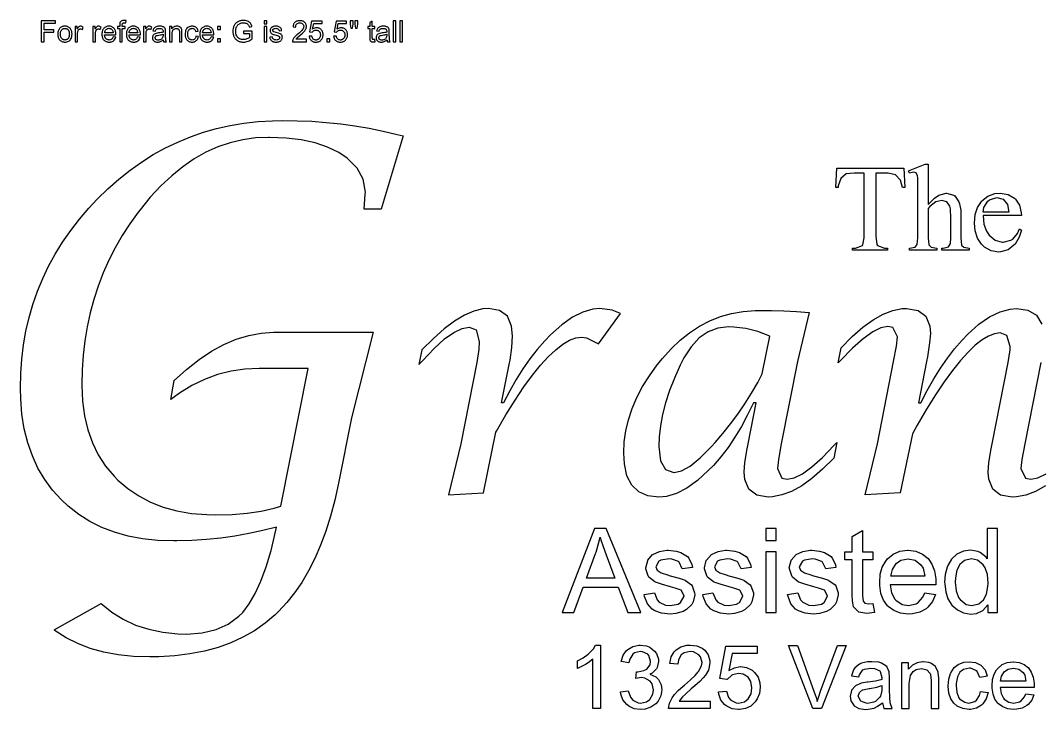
# Model space of a CAD drawing. Header units: metres. Extents: x 91.9 to 178.4, y -129.4 to -96.7.
# Drawn here: x 91.91 to 140.43, y -129.43 to -96.65 of the extents above; entities that cross this region are included whole.
import ezdxf

# ---------------------------------------------------------------- set-up
doc = ezdxf.new("R2010")
doc.units = ezdxf.units.M

msp = doc.modelspace()

# ---------------------------------------------------------------- linework, layer by layer
at = {"color": 7}
for points in [[(92.898, -97.669), (93.031, -97.669), (93.031, -97.216), (93.5, -97.216), (93.5, -97.098), (93.031, -97.098), (93.031, -96.788), (93.573, -96.788), (93.573, -96.67), (92.898, -96.67)], [(93.683, -97.308), (93.683, -97.308), (93.684, -97.352), (93.689, -97.394), (93.696, -97.433), (93.707, -97.47), (93.72, -97.503), (93.736, -97.534), (93.755, -97.563), (93.777, -97.588), (93.801, -97.611), (93.827, -97.631), (93.855, -97.647), (93.885, -97.661), (93.917, -97.671), (93.95, -97.679), (93.986, -97.683), (94.023, -97.685), (94.069, -97.682), (94.114, -97.674), (94.157, -97.661), (94.198, -97.642), (94.235, -97.617), (94.268, -97.588), (94.297, -97.555), (94.32, -97.517), (94.338, -97.473), (94.351, -97.422), (94.359, -97.364), (94.361, -97.297), (94.36, -97.255), (94.355, -97.215), (94.348, -97.178), (94.338, -97.143), (94.324, -97.111), (94.308, -97.08), (94.289, -97.053), (94.267, -97.027), (94.242, -97.004), (94.216, -96.984), (94.188, -96.967), (94.158, -96.954), (94.127, -96.943), (94.094, -96.935), (94.059, -96.931), (94.023, -96.929), (93.99, -96.93), (93.958, -96.934), (93.928, -96.94), (93.898, -96.949), (93.871, -96.961), (93.844, -96.975), (93.819, -96.991), (93.795, -97.01), (93.769, -97.036), (93.746, -97.065), (93.727, -97.097), (93.711, -97.132), (93.699, -97.171), (93.69, -97.213), (93.685, -97.259)], [(93.809, -97.308), (93.809, -97.308), (93.81, -97.274), (93.813, -97.243), (93.818, -97.213), (93.825, -97.186), (93.833, -97.161), (93.844, -97.138), (93.856, -97.118), (93.87, -97.1), (93.886, -97.084), (93.902, -97.07), (93.92, -97.058), (93.938, -97.048), (93.958, -97.041), (93.979, -97.035), (94, -97.032), (94.023, -97.031), (94.045, -97.032), (94.066, -97.035), (94.087, -97.041), (94.106, -97.048), (94.125, -97.058), (94.142, -97.07), (94.159, -97.084), (94.175, -97.1), (94.189, -97.118), (94.201, -97.139), (94.212, -97.161), (94.22, -97.185), (94.227, -97.212), (94.231, -97.24), (94.234, -97.271), (94.235, -97.303), (94.234, -97.337), (94.231, -97.37), (94.227, -97.4), (94.22, -97.427), (94.212, -97.453), (94.201, -97.476), (94.189, -97.497), (94.175, -97.515), (94.159, -97.532), (94.142, -97.546), (94.125, -97.558), (94.106, -97.568), (94.087, -97.575), (94.066, -97.581), (94.045, -97.584), (94.023, -97.585), (94, -97.584), (93.979, -97.581), (93.958, -97.575), (93.938, -97.568), (93.92, -97.558), (93.902, -97.546), (93.886, -97.532), (93.87, -97.515), (93.856, -97.497), (93.844, -97.477), (93.833, -97.454), (93.825, -97.429), (93.818, -97.402), (93.813, -97.373), (93.81, -97.341)], [(94.504, -97.669), (94.626, -97.669), (94.626, -97.29), (94.627, -97.252), (94.631, -97.216), (94.638, -97.181), (94.647, -97.147), (94.655, -97.127), (94.665, -97.109), (94.677, -97.093), (94.692, -97.08), (94.708, -97.07), (94.726, -97.062), (94.745, -97.058), (94.765, -97.056), (94.787, -97.058), (94.81, -97.063), (94.832, -97.071), (94.855, -97.083), (94.897, -96.969), (94.865, -96.951), (94.833, -96.939), (94.802, -96.931), (94.771, -96.929), (94.75, -96.931), (94.73, -96.935), (94.71, -96.943), (94.692, -96.954), (94.674, -96.969), (94.654, -96.991), (94.635, -97.02), (94.614, -97.055), (94.614, -96.946), (94.504, -96.946)], [(95.357, -97.669), (95.479, -97.669), (95.479, -97.29), (95.48, -97.252), (95.484, -97.216), (95.491, -97.181), (95.5, -97.147), (95.508, -97.127), (95.518, -97.109), (95.53, -97.093), (95.545, -97.08), (95.561, -97.07), (95.579, -97.062), (95.598, -97.058), (95.618, -97.056), (95.641, -97.058), (95.663, -97.063), (95.686, -97.071), (95.708, -97.083), (95.75, -96.969), (95.718, -96.951), (95.686, -96.939), (95.655, -96.931), (95.624, -96.929), (95.603, -96.931), (95.583, -96.935), (95.563, -96.943), (95.545, -96.954), (95.527, -96.969), (95.507, -96.991), (95.488, -97.02), (95.467, -97.055), (95.467, -96.946), (95.357, -96.946)], [(96.318, -97.436), (96.318, -97.436), (96.303, -97.472), (96.286, -97.504), (96.266, -97.529), (96.243, -97.55), (96.218, -97.565), (96.19, -97.576), (96.16, -97.583), (96.128, -97.585), (96.106, -97.584), (96.084, -97.581), (96.064, -97.576), (96.044, -97.569), (96.026, -97.56), (96.008, -97.55), (95.992, -97.537), (95.976, -97.522), (95.962, -97.505), (95.949, -97.487), (95.939, -97.466), (95.929, -97.444), (95.922, -97.421), (95.916, -97.395), (95.912, -97.368), (95.909, -97.339), (96.449, -97.339), (96.449, -97.306), (96.448, -97.263), (96.443, -97.222), (96.436, -97.183), (96.426, -97.147), (96.413, -97.114), (96.398, -97.083), (96.379, -97.054), (96.357, -97.028), (96.333, -97.005), (96.308, -96.985), (96.281, -96.968), (96.252, -96.954), (96.222, -96.943), (96.189, -96.935), (96.156, -96.931), (96.12, -96.929), (96.083, -96.931), (96.049, -96.935), (96.015, -96.943), (95.984, -96.954), (95.955, -96.969), (95.927, -96.986), (95.9, -97.006), (95.876, -97.03), (95.854, -97.057), (95.835, -97.086), (95.819, -97.118), (95.805, -97.152), (95.795, -97.188), (95.788, -97.228), (95.783, -97.27), (95.782, -97.314), (95.783, -97.357), (95.788, -97.397), (95.795, -97.435), (95.805, -97.471), (95.818, -97.504), (95.834, -97.534), (95.853, -97.562), (95.875, -97.588), (95.899, -97.611), (95.926, -97.631), (95.954, -97.647), (95.984, -97.661), (96.017, -97.671), (96.052, -97.679), (96.088, -97.683), (96.127, -97.685), (96.158, -97.684), (96.187, -97.681), (96.215, -97.677), (96.242, -97.67), (96.267, -97.662), (96.291, -97.651), (96.313, -97.639), (96.334, -97.625), (96.371, -97.591), (96.402, -97.551), (96.427, -97.504), (96.445, -97.452)], [(95.916, -97.238), (95.916, -97.238), (95.922, -97.193), (95.935, -97.153), (95.954, -97.117), (95.98, -97.087), (96.01, -97.062), (96.044, -97.044), (96.081, -97.034), (96.121, -97.03), (96.144, -97.031), (96.166, -97.034), (96.186, -97.04), (96.206, -97.048), (96.225, -97.058), (96.242, -97.07), (96.258, -97.084), (96.273, -97.101), (96.29, -97.127), (96.304, -97.158), (96.314, -97.195), (96.32, -97.238)], [(96.628, -97.669), (96.75, -97.669), (96.75, -97.041), (96.891, -97.041), (96.891, -96.946), (96.75, -96.946), (96.75, -96.879), (96.751, -96.849), (96.756, -96.823), (96.763, -96.804), (96.773, -96.789), (96.787, -96.779), (96.805, -96.772), (96.826, -96.767), (96.852, -96.766), (96.888, -96.767), (96.925, -96.772), (96.943, -96.665), (96.883, -96.656), (96.829, -96.653), (96.791, -96.655), (96.757, -96.66), (96.728, -96.669), (96.704, -96.682), (96.683, -96.698), (96.666, -96.716), (96.652, -96.737), (96.641, -96.76), (96.635, -96.78), (96.631, -96.805), (96.629, -96.835), (96.628, -96.869), (96.628, -96.946), (96.52, -96.946), (96.52, -97.041), (96.628, -97.041)], [(97.482, -97.436), (97.482, -97.436), (97.467, -97.472), (97.45, -97.504), (97.43, -97.529), (97.407, -97.55), (97.382, -97.565), (97.354, -97.576), (97.324, -97.583), (97.292, -97.585), (97.27, -97.584), (97.248, -97.581), (97.228, -97.576), (97.208, -97.569), (97.19, -97.56), (97.172, -97.55), (97.156, -97.537), (97.14, -97.522), (97.126, -97.505), (97.113, -97.487), (97.103, -97.466), (97.093, -97.444), (97.086, -97.421), (97.08, -97.395), (97.076, -97.368), (97.073, -97.339), (97.613, -97.339), (97.613, -97.306), (97.612, -97.263), (97.607, -97.222), (97.6, -97.183), (97.59, -97.147), (97.577, -97.114), (97.562, -97.083), (97.543, -97.054), (97.521, -97.028), (97.497, -97.005), (97.472, -96.985), (97.445, -96.968), (97.416, -96.954), (97.386, -96.943), (97.353, -96.935), (97.32, -96.931), (97.284, -96.929), (97.247, -96.931), (97.213, -96.935), (97.179, -96.943), (97.148, -96.954), (97.119, -96.969), (97.091, -96.986), (97.064, -97.006), (97.04, -97.03), (97.018, -97.057), (96.999, -97.086), (96.983, -97.118), (96.969, -97.152), (96.959, -97.188), (96.952, -97.228), (96.947, -97.27), (96.946, -97.314), (96.947, -97.357), (96.952, -97.397), (96.959, -97.435), (96.969, -97.471), (96.982, -97.504), (96.998, -97.534), (97.017, -97.562), (97.039, -97.588), (97.063, -97.611), (97.09, -97.631), (97.118, -97.647), (97.148, -97.661), (97.181, -97.671), (97.216, -97.679), (97.252, -97.683), (97.291, -97.685), (97.322, -97.684), (97.351, -97.681), (97.379, -97.677), (97.406, -97.67), (97.431, -97.662), (97.455, -97.651), (97.477, -97.639), (97.498, -97.625), (97.535, -97.591), (97.566, -97.551), (97.591, -97.504), (97.609, -97.452)], [(97.08, -97.238), (97.08, -97.238), (97.086, -97.193), (97.099, -97.153), (97.118, -97.117), (97.144, -97.087), (97.174, -97.062), (97.208, -97.044), (97.245, -97.034), (97.285, -97.03), (97.308, -97.031), (97.33, -97.034), (97.35, -97.04), (97.37, -97.048), (97.389, -97.058), (97.406, -97.07), (97.422, -97.084), (97.437, -97.101), (97.454, -97.127), (97.468, -97.158), (97.478, -97.195), (97.484, -97.238)], [(97.762, -97.669), (97.884, -97.669), (97.884, -97.29), (97.885, -97.252), (97.889, -97.216), (97.896, -97.181), (97.905, -97.147), (97.913, -97.127), (97.923, -97.109), (97.935, -97.093), (97.95, -97.08), (97.966, -97.07), (97.984, -97.062), (98.003, -97.058), (98.023, -97.056), (98.046, -97.058), (98.068, -97.063), (98.091, -97.071), (98.113, -97.083), (98.155, -96.969), (98.123, -96.951), (98.091, -96.939), (98.06, -96.931), (98.029, -96.929), (98.008, -96.931), (97.988, -96.935), (97.968, -96.943), (97.95, -96.954), (97.932, -96.969), (97.912, -96.991), (97.893, -97.02), (97.872, -97.055), (97.872, -96.946), (97.762, -96.946)], [(98.7, -97.58), (98.7, -97.58), (98.704, -97.605), (98.709, -97.628), (98.716, -97.649), (98.725, -97.669), (98.853, -97.669), (98.842, -97.648), (98.833, -97.627), (98.827, -97.605), (98.822, -97.582), (98.819, -97.552), (98.816, -97.505), (98.815, -97.444), (98.814, -97.366), (98.814, -97.203), (98.812, -97.134), (98.808, -97.089), (98.801, -97.065), (98.793, -97.043), (98.782, -97.024), (98.77, -97.006), (98.754, -96.99), (98.735, -96.975), (98.712, -96.962), (98.685, -96.951), (98.654, -96.942), (98.618, -96.935), (98.578, -96.93), (98.534, -96.929), (98.489, -96.931), (98.446, -96.935), (98.407, -96.943), (98.37, -96.954), (98.337, -96.968), (98.308, -96.985), (98.282, -97.005), (98.261, -97.027), (98.244, -97.053), (98.229, -97.082), (98.217, -97.115), (98.207, -97.152), (98.327, -97.168), (98.338, -97.133), (98.352, -97.103), (98.369, -97.079), (98.389, -97.061), (98.412, -97.048), (98.441, -97.038), (98.475, -97.033), (98.516, -97.031), (98.56, -97.033), (98.598, -97.041), (98.63, -97.054), (98.656, -97.072), (98.671, -97.09), (98.682, -97.114), (98.689, -97.143), (98.691, -97.178), (98.69, -97.21), (98.65, -97.222), (98.6, -97.233), (98.54, -97.243), (98.471, -97.252), (98.407, -97.261), (98.362, -97.271), (98.315, -97.288), (98.274, -97.311), (98.255, -97.325), (98.239, -97.342), (98.224, -97.36), (98.211, -97.381), (98.2, -97.403), (98.192, -97.427), (98.188, -97.453), (98.186, -97.479), (98.187, -97.501), (98.19, -97.522), (98.195, -97.542), (98.202, -97.561), (98.211, -97.579), (98.222, -97.596), (98.235, -97.612), (98.25, -97.627), (98.267, -97.641), (98.286, -97.653), (98.306, -97.662), (98.328, -97.671), (98.352, -97.677), (98.378, -97.681), (98.405, -97.684), (98.434, -97.685), (98.469, -97.684), (98.504, -97.679), (98.537, -97.672), (98.569, -97.662), (98.601, -97.648), (98.633, -97.63), (98.666, -97.607)], [(99.004, -97.669), (99.127, -97.669), (99.127, -97.274), (99.128, -97.241), (99.131, -97.21), (99.135, -97.182), (99.141, -97.157), (99.149, -97.135), (99.159, -97.116), (99.171, -97.099), (99.184, -97.085), (99.213, -97.063), (99.246, -97.048), (99.281, -97.039), (99.319, -97.036), (99.343, -97.037), (99.365, -97.041), (99.386, -97.048), (99.405, -97.057), (99.422, -97.069), (99.436, -97.083), (99.447, -97.099), (99.455, -97.117), (99.461, -97.138), (99.466, -97.164), (99.468, -97.194), (99.469, -97.229), (99.469, -97.669), (99.592, -97.669), (99.592, -97.224), (99.59, -97.152), (99.585, -97.105), (99.579, -97.08), (99.57, -97.056), (99.56, -97.034), (99.547, -97.014), (99.532, -96.996), (99.513, -96.98), (99.491, -96.965), (99.465, -96.952), (99.437, -96.942), (99.408, -96.935), (99.377, -96.93), (99.345, -96.929), (99.309, -96.931), (99.274, -96.936), (99.242, -96.946), (99.212, -96.959), (99.184, -96.976), (99.158, -96.996), (99.135, -97.021), (99.114, -97.049), (99.114, -96.946), (99.004, -96.946)], [(100.252, -97.404), (100.252, -97.404), (100.243, -97.447), (100.23, -97.484), (100.213, -97.516), (100.191, -97.541), (100.165, -97.56), (100.137, -97.574), (100.105, -97.582), (100.07, -97.585), (100.048, -97.584), (100.027, -97.581), (100.007, -97.576), (99.989, -97.569), (99.971, -97.559), (99.954, -97.548), (99.939, -97.534), (99.924, -97.519), (99.911, -97.501), (99.9, -97.481), (99.89, -97.458), (99.883, -97.433), (99.877, -97.405), (99.872, -97.375), (99.87, -97.342), (99.869, -97.307), (99.87, -97.272), (99.873, -97.24), (99.877, -97.21), (99.883, -97.182), (99.891, -97.157), (99.901, -97.134), (99.913, -97.114), (99.926, -97.096), (99.941, -97.081), (99.957, -97.067), (99.975, -97.056), (99.993, -97.046), (100.012, -97.039), (100.033, -97.034), (100.054, -97.031), (100.077, -97.03), (100.107, -97.032), (100.134, -97.039), (100.159, -97.051), (100.182, -97.067), (100.202, -97.087), (100.218, -97.113), (100.232, -97.143), (100.242, -97.177), (100.361, -97.158), (100.347, -97.106), (100.326, -97.061), (100.299, -97.022), (100.265, -96.989), (100.246, -96.975), (100.225, -96.963), (100.203, -96.952), (100.179, -96.944), (100.155, -96.937), (100.128, -96.933), (100.101, -96.93), (100.072, -96.929), (100.026, -96.932), (99.982, -96.94), (99.94, -96.954), (99.9, -96.973), (99.863, -96.998), (99.83, -97.028), (99.803, -97.064), (99.781, -97.105), (99.764, -97.151), (99.752, -97.2), (99.744, -97.253), (99.742, -97.31), (99.743, -97.354), (99.748, -97.395), (99.755, -97.434), (99.765, -97.47), (99.777, -97.504), (99.793, -97.535), (99.812, -97.563), (99.833, -97.588), (99.856, -97.611), (99.882, -97.631), (99.909, -97.647), (99.938, -97.661), (99.969, -97.671), (100.001, -97.679), (100.036, -97.683), (100.072, -97.685), (100.101, -97.684), (100.129, -97.681), (100.156, -97.675), (100.181, -97.668), (100.206, -97.658), (100.229, -97.646), (100.251, -97.632), (100.272, -97.615), (100.291, -97.597), (100.309, -97.576), (100.324, -97.555), (100.338, -97.531), (100.35, -97.506), (100.359, -97.479), (100.367, -97.45), (100.373, -97.42)], [(100.973, -97.436), (100.973, -97.436), (100.958, -97.472), (100.941, -97.504), (100.921, -97.529), (100.898, -97.55), (100.873, -97.565), (100.845, -97.576), (100.815, -97.583), (100.783, -97.585), (100.761, -97.584), (100.739, -97.581), (100.719, -97.576), (100.699, -97.569), (100.681, -97.56), (100.663, -97.55), (100.647, -97.537), (100.631, -97.522), (100.617, -97.505), (100.604, -97.487), (100.594, -97.466), (100.584, -97.444), (100.577, -97.421), (100.571, -97.395), (100.567, -97.368), (100.564, -97.339), (101.104, -97.339), (101.104, -97.306), (101.103, -97.263), (101.098, -97.222), (101.091, -97.183), (101.081, -97.147), (101.068, -97.114), (101.053, -97.083), (101.034, -97.054), (101.012, -97.028), (100.988, -97.005), (100.963, -96.985), (100.936, -96.968), (100.907, -96.954), (100.877, -96.943), (100.844, -96.935), (100.811, -96.931), (100.775, -96.929), (100.738, -96.931), (100.704, -96.935), (100.67, -96.943), (100.639, -96.954), (100.61, -96.969), (100.582, -96.986), (100.555, -97.006), (100.531, -97.03), (100.509, -97.057), (100.49, -97.086), (100.474, -97.118), (100.46, -97.152), (100.45, -97.188), (100.443, -97.228), (100.438, -97.27), (100.437, -97.314), (100.438, -97.357), (100.443, -97.397), (100.45, -97.435), (100.46, -97.471), (100.473, -97.504), (100.489, -97.534), (100.508, -97.562), (100.53, -97.588), (100.554, -97.611), (100.581, -97.631), (100.609, -97.647), (100.639, -97.661), (100.672, -97.671), (100.707, -97.679), (100.743, -97.683), (100.782, -97.685), (100.813, -97.684), (100.842, -97.681), (100.87, -97.677), (100.897, -97.67), (100.922, -97.662), (100.946, -97.651), (100.968, -97.639), (100.989, -97.625), (101.026, -97.591), (101.057, -97.551), (101.082, -97.504), (101.1, -97.452)], [(100.571, -97.238), (100.571, -97.238), (100.577, -97.193), (100.59, -97.153), (100.609, -97.117), (100.635, -97.087), (100.665, -97.062), (100.699, -97.044), (100.736, -97.034), (100.776, -97.03), (100.799, -97.031), (100.821, -97.034), (100.841, -97.04), (100.861, -97.048), (100.88, -97.058), (100.897, -97.07), (100.913, -97.084), (100.928, -97.101), (100.945, -97.127), (100.959, -97.158), (100.969, -97.195), (100.975, -97.238)], [(101.288, -97.085), (101.428, -97.085), (101.428, -96.946), (101.288, -96.946)], [(102.512, -97.278), (102.806, -97.278), (102.806, -97.464), (102.782, -97.482), (102.754, -97.5), (102.72, -97.517), (102.682, -97.534), (102.641, -97.548), (102.599, -97.559), (102.557, -97.565), (102.514, -97.567), (102.465, -97.564), (102.418, -97.556), (102.372, -97.543), (102.327, -97.524), (102.286, -97.499), (102.25, -97.468), (102.22, -97.432), (102.194, -97.39), (102.174, -97.342), (102.159, -97.289), (102.151, -97.231), (102.148, -97.166), (102.15, -97.113), (102.157, -97.062), (102.169, -97.012), (102.186, -96.965), (102.198, -96.939), (102.213, -96.913), (102.23, -96.889), (102.249, -96.867), (102.271, -96.845), (102.296, -96.826), (102.324, -96.809), (102.355, -96.794), (102.39, -96.782), (102.428, -96.773), (102.468, -96.768), (102.512, -96.766), (102.549, -96.768), (102.584, -96.773), (102.618, -96.781), (102.65, -96.792), (102.679, -96.806), (102.705, -96.823), (102.727, -96.841), (102.745, -96.862), (102.761, -96.886), (102.776, -96.914), (102.789, -96.946), (102.801, -96.982), (102.921, -96.95), (102.906, -96.902), (102.889, -96.858), (102.868, -96.82), (102.845, -96.786), (102.817, -96.756), (102.785, -96.73), (102.749, -96.708), (102.708, -96.688), (102.663, -96.673), (102.615, -96.662), (102.565, -96.655), (102.512, -96.653), (102.475, -96.654), (102.439, -96.657), (102.405, -96.662), (102.371, -96.668), (102.339, -96.677), (102.307, -96.688), (102.277, -96.7), (102.248, -96.714), (102.22, -96.73), (102.194, -96.749), (102.169, -96.769), (102.147, -96.792), (102.126, -96.816), (102.106, -96.843), (102.089, -96.871), (102.073, -96.902), (102.046, -96.966), (102.027, -97.033), (102.015, -97.103), (102.011, -97.175), (102.012, -97.211), (102.015, -97.247), (102.02, -97.281), (102.027, -97.315), (102.035, -97.348), (102.046, -97.379), (102.059, -97.411), (102.073, -97.441), (102.089, -97.47), (102.107, -97.497), (102.127, -97.523), (102.149, -97.547), (102.172, -97.569), (102.198, -97.589), (102.226, -97.607), (102.255, -97.623), (102.285, -97.638), (102.316, -97.651), (102.348, -97.661), (102.381, -97.67), (102.415, -97.677), (102.45, -97.682), (102.486, -97.685), (102.522, -97.686), (102.576, -97.684), (102.63, -97.676), (102.682, -97.664), (102.734, -97.647), (102.786, -97.625), (102.837, -97.598), (102.887, -97.567), (102.936, -97.53), (102.936, -97.16), (102.512, -97.16)], [(103.504, -96.811), (103.626, -96.811), (103.626, -96.67), (103.504, -96.67)], [(103.504, -97.669), (103.626, -97.669), (103.626, -96.946), (103.504, -96.946)], [(103.764, -97.453), (103.764, -97.453), (103.77, -97.481), (103.777, -97.507), (103.787, -97.532), (103.798, -97.554), (103.81, -97.575), (103.825, -97.594), (103.841, -97.611), (103.859, -97.627), (103.878, -97.641), (103.9, -97.653), (103.923, -97.662), (103.949, -97.671), (103.977, -97.677), (104.007, -97.681), (104.039, -97.684), (104.073, -97.685), (104.115, -97.683), (104.154, -97.678), (104.191, -97.669), (104.226, -97.656), (104.258, -97.639), (104.286, -97.62), (104.31, -97.597), (104.33, -97.572), (104.345, -97.545), (104.356, -97.516), (104.363, -97.487), (104.365, -97.457), (104.363, -97.427), (104.358, -97.399), (104.349, -97.374), (104.336, -97.352), (104.32, -97.332), (104.301, -97.315), (104.279, -97.3), (104.255, -97.287), (104.184, -97.262), (104.073, -97.231), (103.965, -97.199), (103.937, -97.184), (103.918, -97.166), (103.907, -97.146), (103.903, -97.123), (103.905, -97.105), (103.912, -97.088), (103.923, -97.072), (103.939, -97.058), (103.96, -97.046), (103.987, -97.037), (104.02, -97.032), (104.06, -97.03), (104.093, -97.032), (104.123, -97.038), (104.149, -97.047), (104.171, -97.061), (104.188, -97.079), (104.202, -97.099), (104.212, -97.122), (104.218, -97.149), (104.338, -97.132), (104.331, -97.099), (104.322, -97.069), (104.31, -97.043), (104.296, -97.02), (104.278, -97), (104.257, -96.983), (104.231, -96.967), (104.201, -96.954), (104.167, -96.943), (104.131, -96.935), (104.092, -96.931), (104.051, -96.929), (103.996, -96.933), (103.945, -96.944), (103.922, -96.952), (103.901, -96.96), (103.883, -96.969), (103.867, -96.98), (103.849, -96.994), (103.833, -97.011), (103.819, -97.029), (103.807, -97.048), (103.797, -97.069), (103.79, -97.091), (103.785, -97.114), (103.784, -97.138), (103.786, -97.164), (103.791, -97.188), (103.8, -97.212), (103.812, -97.235), (103.827, -97.256), (103.845, -97.274), (103.866, -97.29), (103.891, -97.303), (103.922, -97.316), (103.963, -97.331), (104.015, -97.346), (104.077, -97.363), (104.123, -97.375), (104.159, -97.386), (104.186, -97.395), (104.203, -97.404), (104.219, -97.417), (104.23, -97.433), (104.237, -97.45), (104.239, -97.47), (104.236, -97.492), (104.229, -97.513), (104.216, -97.532), (104.198, -97.55), (104.175, -97.565), (104.146, -97.576), (104.112, -97.583), (104.073, -97.585), (104.033, -97.583), (103.998, -97.575), (103.968, -97.563), (103.942, -97.546), (103.921, -97.524), (103.904, -97.499), (103.892, -97.469), (103.885, -97.434)], [(105.51, -97.552), (105.02, -97.552), (105.043, -97.518), (105.071, -97.485), (105.123, -97.437), (105.213, -97.359), (105.326, -97.259), (105.403, -97.183), (105.429, -97.152), (105.451, -97.121), (105.469, -97.091), (105.484, -97.061), (105.495, -97.032), (105.502, -97.003), (105.507, -96.974), (105.508, -96.944), (105.507, -96.915), (105.503, -96.887), (105.496, -96.861), (105.487, -96.835), (105.475, -96.811), (105.461, -96.788), (105.444, -96.766), (105.424, -96.746), (105.402, -96.727), (105.379, -96.711), (105.353, -96.697), (105.326, -96.686), (105.297, -96.677), (105.265, -96.671), (105.232, -96.667), (105.197, -96.666), (105.162, -96.667), (105.129, -96.671), (105.098, -96.676), (105.069, -96.685), (105.041, -96.695), (105.016, -96.708), (104.992, -96.723), (104.97, -96.74), (104.95, -96.759), (104.932, -96.781), (104.916, -96.805), (104.903, -96.831), (104.892, -96.859), (104.883, -96.889), (104.876, -96.921), (104.872, -96.955), (104.998, -96.968), (105.002, -96.923), (105.012, -96.884), (105.029, -96.85), (105.052, -96.821), (105.081, -96.798), (105.114, -96.781), (105.152, -96.771), (105.194, -96.768), (105.234, -96.771), (105.27, -96.78), (105.302, -96.795), (105.33, -96.817), (105.353, -96.844), (105.369, -96.873), (105.379, -96.906), (105.382, -96.941), (105.378, -96.976), (105.368, -97.012), (105.35, -97.05), (105.325, -97.088), (105.29, -97.131), (105.241, -97.18), (105.18, -97.237), (105.105, -97.3), (105.056, -97.342), (105.012, -97.381), (104.975, -97.417), (104.945, -97.451), (104.919, -97.484), (104.896, -97.517), (104.878, -97.55), (104.863, -97.584), (104.856, -97.605), (104.852, -97.626), (104.849, -97.647), (104.849, -97.669), (105.51, -97.669)], [(105.641, -97.408), (105.641, -97.408), (105.645, -97.439), (105.652, -97.468), (105.661, -97.495), (105.672, -97.521), (105.685, -97.546), (105.701, -97.569), (105.719, -97.59), (105.74, -97.61), (105.762, -97.628), (105.786, -97.643), (105.811, -97.656), (105.838, -97.667), (105.867, -97.675), (105.897, -97.681), (105.929, -97.685), (105.962, -97.686), (106.003, -97.684), (106.041, -97.678), (106.077, -97.669), (106.111, -97.656), (106.142, -97.639), (106.172, -97.618), (106.199, -97.593), (106.224, -97.565), (106.243, -97.54), (106.259, -97.513), (106.272, -97.486), (106.283, -97.457), (106.292, -97.427), (106.298, -97.396), (106.302, -97.364), (106.303, -97.331), (106.302, -97.296), (106.297, -97.263), (106.29, -97.231), (106.281, -97.201), (106.268, -97.173), (106.252, -97.146), (106.234, -97.121), (106.213, -97.098), (106.19, -97.077), (106.166, -97.058), (106.14, -97.042), (106.113, -97.03), (106.085, -97.02), (106.056, -97.013), (106.025, -97.008), (105.993, -97.007), (105.944, -97.011), (105.896, -97.023), (105.849, -97.042), (105.804, -97.07), (105.858, -96.801), (106.256, -96.801), (106.256, -96.684), (105.759, -96.684), (105.663, -97.197), (105.778, -97.212), (105.793, -97.191), (105.81, -97.173), (105.83, -97.156), (105.853, -97.142), (105.878, -97.13), (105.903, -97.122), (105.931, -97.117), (105.96, -97.115), (105.983, -97.116), (106.005, -97.119), (106.026, -97.124), (106.046, -97.13), (106.065, -97.139), (106.083, -97.15), (106.099, -97.162), (106.115, -97.176), (106.128, -97.192), (106.14, -97.209), (106.15, -97.227), (106.158, -97.247), (106.165, -97.269), (106.169, -97.292), (106.172, -97.316), (106.173, -97.342), (106.172, -97.369), (106.169, -97.394), (106.165, -97.418), (106.158, -97.441), (106.149, -97.463), (106.139, -97.483), (106.126, -97.502), (106.112, -97.519), (106.096, -97.535), (106.08, -97.548), (106.062, -97.56), (106.044, -97.569), (106.025, -97.576), (106.005, -97.582), (105.984, -97.585), (105.962, -97.586), (105.927, -97.583), (105.894, -97.574), (105.864, -97.559), (105.836, -97.538), (105.813, -97.512), (105.794, -97.48), (105.779, -97.441), (105.77, -97.397)], [(106.805, -97.408), (106.805, -97.408), (106.809, -97.439), (106.816, -97.468), (106.825, -97.495), (106.836, -97.521), (106.849, -97.546), (106.865, -97.569), (106.883, -97.59), (106.904, -97.61), (106.926, -97.628), (106.95, -97.643), (106.975, -97.656), (107.002, -97.667), (107.031, -97.675), (107.061, -97.681), (107.093, -97.685), (107.126, -97.686), (107.167, -97.684), (107.205, -97.678), (107.241, -97.669), (107.275, -97.656), (107.306, -97.639), (107.336, -97.618), (107.363, -97.593), (107.388, -97.565), (107.407, -97.54), (107.423, -97.513), (107.436, -97.486), (107.447, -97.457), (107.456, -97.427), (107.462, -97.396), (107.466, -97.364), (107.467, -97.331), (107.466, -97.296), (107.461, -97.263), (107.454, -97.231), (107.445, -97.201), (107.432, -97.173), (107.416, -97.146), (107.398, -97.121), (107.377, -97.098), (107.354, -97.077), (107.33, -97.058), (107.304, -97.042), (107.277, -97.03), (107.249, -97.02), (107.22, -97.013), (107.189, -97.008), (107.157, -97.007), (107.108, -97.011), (107.06, -97.023), (107.013, -97.042), (106.968, -97.07), (107.022, -96.801), (107.42, -96.801), (107.42, -96.684), (106.923, -96.684), (106.827, -97.197), (106.942, -97.212), (106.957, -97.191), (106.974, -97.173), (106.994, -97.156), (107.017, -97.142), (107.042, -97.13), (107.067, -97.122), (107.095, -97.117), (107.124, -97.115), (107.147, -97.116), (107.169, -97.119), (107.19, -97.124), (107.21, -97.13), (107.229, -97.139), (107.247, -97.15), (107.263, -97.162), (107.279, -97.176), (107.292, -97.192), (107.304, -97.209), (107.314, -97.227), (107.322, -97.247), (107.329, -97.269), (107.333, -97.292), (107.336, -97.316), (107.337, -97.342), (107.336, -97.369), (107.333, -97.394), (107.329, -97.418), (107.322, -97.441), (107.313, -97.463), (107.303, -97.483), (107.29, -97.502), (107.276, -97.519), (107.26, -97.535), (107.244, -97.548), (107.226, -97.56), (107.208, -97.569), (107.189, -97.576), (107.169, -97.582), (107.148, -97.585), (107.126, -97.586), (107.091, -97.583), (107.058, -97.574), (107.028, -97.559), (107, -97.538), (106.977, -97.512), (106.958, -97.48), (106.943, -97.441), (106.934, -97.397)], [(107.621, -97.024), (107.696, -97.024), (107.727, -96.834), (107.727, -96.67), (107.587, -96.67), (107.587, -96.834)], [(107.847, -97.024), (107.92, -97.024), (107.953, -96.834), (107.953, -96.67), (107.813, -96.67), (107.813, -96.834)], [(108.767, -97.56), (108.767, -97.56), (108.713, -97.565), (108.689, -97.563), (108.671, -97.556), (108.658, -97.546), (108.65, -97.532), (108.645, -97.507), (108.643, -97.464), (108.643, -97.041), (108.767, -97.041), (108.767, -96.946), (108.643, -96.946), (108.643, -96.693), (108.521, -96.766), (108.521, -96.946), (108.431, -96.946), (108.431, -97.041), (108.521, -97.041), (108.521, -97.458), (108.522, -97.508), (108.525, -97.549), (108.529, -97.58), (108.536, -97.602), (108.545, -97.618), (108.557, -97.633), (108.571, -97.647), (108.588, -97.658), (108.608, -97.667), (108.632, -97.673), (108.66, -97.677), (108.692, -97.678), (108.736, -97.676), (108.785, -97.668)], [(109.339, -97.58), (109.339, -97.58), (109.343, -97.605), (109.348, -97.628), (109.355, -97.649), (109.364, -97.669), (109.492, -97.669), (109.481, -97.648), (109.472, -97.627), (109.466, -97.605), (109.461, -97.582), (109.458, -97.552), (109.455, -97.505), (109.454, -97.444), (109.453, -97.366), (109.453, -97.203), (109.451, -97.134), (109.447, -97.089), (109.44, -97.065), (109.432, -97.043), (109.421, -97.024), (109.409, -97.006), (109.393, -96.99), (109.374, -96.975), (109.351, -96.962), (109.324, -96.951), (109.293, -96.942), (109.257, -96.935), (109.217, -96.93), (109.173, -96.929), (109.128, -96.931), (109.085, -96.935), (109.046, -96.943), (109.009, -96.954), (108.976, -96.968), (108.947, -96.985), (108.921, -97.005), (108.9, -97.027), (108.883, -97.053), (108.868, -97.082), (108.856, -97.115), (108.846, -97.152), (108.966, -97.168), (108.977, -97.133), (108.991, -97.103), (109.008, -97.079), (109.028, -97.061), (109.051, -97.048), (109.08, -97.038), (109.114, -97.033), (109.155, -97.031), (109.199, -97.033), (109.237, -97.041), (109.269, -97.054), (109.295, -97.072), (109.31, -97.09), (109.321, -97.114), (109.328, -97.143), (109.33, -97.178), (109.329, -97.21), (109.289, -97.222), (109.239, -97.233), (109.179, -97.243), (109.11, -97.252), (109.046, -97.261), (109.001, -97.271), (108.954, -97.288), (108.913, -97.311), (108.894, -97.325), (108.878, -97.342), (108.863, -97.36), (108.85, -97.381), (108.839, -97.403), (108.831, -97.427), (108.827, -97.453), (108.825, -97.479), (108.826, -97.501), (108.829, -97.522), (108.834, -97.542), (108.841, -97.561), (108.85, -97.579), (108.861, -97.596), (108.874, -97.612), (108.889, -97.627), (108.906, -97.641), (108.925, -97.653), (108.945, -97.662), (108.967, -97.671), (108.991, -97.677), (109.017, -97.681), (109.044, -97.684), (109.073, -97.685), (109.108, -97.684), (109.143, -97.679), (109.176, -97.672), (109.208, -97.662), (109.24, -97.648), (109.272, -97.63), (109.305, -97.607)], [(109.64, -97.669), (109.763, -97.669), (109.763, -96.67), (109.64, -96.67)], [(109.95, -97.669), (110.073, -97.669), (110.073, -96.67), (109.95, -96.67)], [(98.69, -97.306), (98.69, -97.351), (98.689, -97.389), (98.685, -97.422), (98.679, -97.451), (98.67, -97.474), (98.655, -97.499), (98.637, -97.522), (98.615, -97.541), (98.589, -97.558), (98.56, -97.572), (98.53, -97.582), (98.497, -97.588), (98.463, -97.59), (98.429, -97.588), (98.4, -97.582), (98.375, -97.571), (98.355, -97.557), (98.338, -97.54), (98.326, -97.52), (98.319, -97.499), (98.317, -97.475), (98.318, -97.459), (98.321, -97.445), (98.327, -97.43), (98.334, -97.417), (98.344, -97.405), (98.355, -97.394), (98.368, -97.385), (98.383, -97.377), (98.425, -97.364), (98.49, -97.353), (98.553, -97.343), (98.607, -97.332), (98.653, -97.32)], [(109.329, -97.306), (109.329, -97.351), (109.328, -97.389), (109.324, -97.422), (109.318, -97.451), (109.309, -97.474), (109.294, -97.499), (109.276, -97.522), (109.254, -97.541), (109.228, -97.558), (109.199, -97.572), (109.169, -97.582), (109.136, -97.588), (109.102, -97.59), (109.068, -97.588), (109.039, -97.582), (109.014, -97.571), (108.994, -97.557), (108.977, -97.54), (108.965, -97.52), (108.958, -97.499), (108.956, -97.475), (108.957, -97.459), (108.96, -97.445), (108.966, -97.43), (108.973, -97.417), (108.983, -97.405), (108.994, -97.394), (109.007, -97.385), (109.022, -97.377), (109.064, -97.364), (109.129, -97.353), (109.192, -97.343), (109.246, -97.332), (109.292, -97.32)], [(101.288, -97.669), (101.428, -97.669), (101.428, -97.53), (101.288, -97.53)], [(106.486, -97.669), (106.625, -97.669), (106.625, -97.53), (106.486, -97.53)], [(99.807, -125.836), (100.553, -125.782), (101.218, -125.626), (101.794, -125.362), (102.296, -124.989), (102.479, -124.806), (102.791, -124.405), (103.076, -123.91), (103.347, -123.32), (103.598, -122.642), (103.829, -121.862), (103.978, -121.252), (104.093, -120.75), (103.442, -120.92), (102.778, -121.062), (102.113, -121.184), (101.435, -121.279), (100.75, -121.347), (100.058, -121.388), (99.353, -121.408), (99.197, -121.408), (98.437, -121.381), (97.719, -121.306), (97.034, -121.177), (96.389, -120.994), (95.779, -120.764), (95.209, -120.479), (94.68, -120.146), (94.185, -119.753), (93.867, -119.462), (93.439, -118.994), (93.066, -118.485), (92.741, -117.942), (92.476, -117.359), (92.259, -116.742), (92.09, -116.084), (91.974, -115.386), (91.92, -114.653), (91.907, -114.151), (91.92, -113.453), (91.974, -112.761), (92.056, -112.09), (92.171, -111.432), (92.32, -110.788), (92.503, -110.157), (92.72, -109.533), (92.971, -108.929), (93.249, -108.339), (93.568, -107.763), (93.914, -107.193), (94.301, -106.644), (94.714, -106.108), (95.162, -105.586), (95.562, -105.152), (96.071, -104.664), (96.586, -104.202), (97.122, -103.782), (97.671, -103.395), (98.227, -103.036), (98.804, -102.717), (99.394, -102.439), (99.997, -102.188), (100.614, -101.971), (101.238, -101.795), (101.883, -101.646), (102.54, -101.537), (103.212, -101.463), (103.904, -101.422), (104.385, -101.408), (105.077, -101.422), (105.769, -101.449), (106.454, -101.503), (107.139, -101.578), (107.817, -101.673), (108.488, -101.781), (109.159, -101.917), (109.824, -102.073), (110.109, -102.148), (109.058, -105.627), (108.258, -105.627), (108.305, -104.921), (108.312, -104.82), (108.21, -104.209), (107.925, -103.673), (107.45, -103.199), (107.044, -102.941), (106.515, -102.683), (105.918, -102.48), (105.267, -102.337), (104.541, -102.249), (103.761, -102.215), (103.714, -102.215), (103.09, -102.243), (102.479, -102.331), (101.883, -102.473), (101.299, -102.67), (100.73, -102.927), (100.174, -103.239), (99.631, -103.612), (99.102, -104.04), (98.587, -104.521), (98.085, -105.064), (97.597, -105.661), (97.515, -105.769), (97.115, -106.325), (96.749, -106.888), (96.416, -107.471), (96.118, -108.061), (95.847, -108.665), (95.609, -109.289), (95.399, -109.92), (95.23, -110.564), (95.087, -111.222), (94.972, -111.893), (94.891, -112.578), (94.843, -113.277), (94.83, -113.989), (94.83, -114.002), (94.857, -114.755), (94.952, -115.46), (95.108, -116.125), (95.331, -116.742), (95.609, -117.318), (95.955, -117.847), (96.362, -118.329), (96.539, -118.512), (97.013, -118.919), (97.535, -119.272), (98.092, -119.57), (98.695, -119.801), (99.346, -119.984), (100.038, -120.099), (100.77, -120.16), (101.198, -120.174), (101.971, -120.153), (102.69, -120.092), (103.354, -119.997), (103.971, -119.855), (104.29, -119.76), (105.599, -113.202), (103.266, -113.202), (102.588, -113.236), (101.93, -113.331), (101.286, -113.494), (100.662, -113.724), (100.058, -114.023), (99.475, -114.382), (99.055, -114.687), (99.224, -113.778), (99.814, -113.249), (100.404, -112.781), (100.994, -112.388), (101.584, -112.069), (102.174, -111.818), (102.764, -111.635), (103.354, -111.527), (103.944, -111.486), (103.965, -111.486), (108.678, -111.486), (107.647, -115.562), (107.03, -118.668), (106.854, -119.468), (106.657, -120.228), (106.433, -120.94), (106.182, -121.611), (105.911, -122.242), (105.613, -122.832), (105.294, -123.381), (104.948, -123.883), (104.575, -124.344), (104.182, -124.765), (104.019, -124.928), (103.544, -125.321), (103.036, -125.68), (102.493, -125.986), (101.917, -126.25), (101.306, -126.474), (100.655, -126.65), (99.97, -126.786), (99.251, -126.874), (98.498, -126.922), (98.064, -126.928), (97.291, -126.901), (96.559, -126.827), (95.867, -126.698), (95.23, -126.521), (94.633, -126.291), (94.077, -126.013), (93.568, -125.68), (93.514, -125.64), (95.752, -124.385), (96.254, -124.792), (96.796, -125.138), (97.386, -125.409), (98.01, -125.613), (98.682, -125.755), (99.394, -125.823), (99.807, -125.836)], [(132.041, -103.918), (131.567, -103.918), (131.187, -103.958), (131.18, -103.958), (130.922, -104.169), (130.807, -104.514), (130.793, -104.596), (130.685, -104.596), (130.732, -103.673), (133.92, -103.673), (133.967, -104.596), (133.859, -104.596), (133.771, -104.25), (133.533, -103.999), (133.174, -103.924), (133.14, -103.918), (132.591, -103.918), (132.591, -106.908), (132.645, -107.315), (132.672, -107.356), (133.004, -107.478), (133.004, -107.478), (133.14, -107.478), (133.14, -107.587), (131.485, -107.587), (131.485, -107.478), (131.621, -107.478), (131.953, -107.356), (131.974, -107.329), (132.035, -106.99), (132.041, -106.908), (132.041, -103.918)], [(135.161, -105.505), (135.073, -105.593), (135.073, -106.99), (135.107, -107.329), (135.215, -107.437), (135.5, -107.485), (135.5, -107.587), (134.191, -107.587), (134.191, -107.485), (134.469, -107.431), (134.557, -107.315), (134.591, -106.99), (134.591, -104.596), (134.585, -104.141), (134.571, -104.04), (134.51, -103.904), (134.388, -103.863), (134.191, -103.911), (134.15, -103.809), (134.937, -103.484), (135.073, -103.484), (135.073, -105.416), (135.385, -105.104), (135.581, -104.962), (135.941, -104.867), (135.954, -104.867), (136.307, -104.969), (136.341, -104.989), (136.544, -105.281), (136.578, -105.382), (136.626, -105.681), (136.633, -106.054), (136.633, -106.99), (136.673, -107.336), (136.775, -107.444), (137.026, -107.485), (137.026, -107.587), (135.731, -107.587), (135.731, -107.485), (135.792, -107.485), (136.049, -107.424), (136.144, -107.261), (136.158, -106.99), (136.158, -106.054), (136.138, -105.613), (136.11, -105.484), (135.968, -105.281), (135.731, -105.213), (135.439, -105.288), (135.161, -105.505)], [(139.21, -107.288), (139.162, -107.342), (138.877, -107.566), (138.525, -107.661), (138.437, -107.668), (138.077, -107.607), (137.765, -107.431), (137.623, -107.295), (137.426, -107.01), (137.318, -106.664), (137.284, -106.298), (137.318, -105.891), (137.433, -105.545), (137.616, -105.26), (137.63, -105.24), (137.914, -105.009), (138.253, -104.887), (138.504, -104.867), (138.877, -104.928), (139.183, -105.104), (139.23, -105.152), (139.427, -105.444), (139.508, -105.81), (139.515, -105.939), (137.691, -105.939), (137.731, -106.346), (137.853, -106.678), (137.975, -106.861), (138.274, -107.105), (138.606, -107.193), (138.654, -107.2), (139.013, -107.112), (139.108, -107.051), (139.325, -106.793), (139.427, -106.563), (139.515, -106.624), (139.413, -106.969), (139.21, -107.288)], [(138.342, -105.071), (138.64, -105.159), (138.85, -105.416), (138.911, -105.769), (137.691, -105.769), (137.731, -105.552), (137.914, -105.254), (138.003, -105.179), (138.342, -105.071)], [(118.613, -111.723), (118.837, -111.751), (119.4, -112.029), (120.451, -110.598), (120.058, -110.435), (119.468, -110.354), (119.129, -110.381), (118.654, -110.523), (118.166, -110.774), (117.65, -111.133), (117.121, -111.608), (116.843, -111.886), (116.484, -112.3), (116.131, -112.741), (115.799, -113.222), (115.48, -113.731), (115.182, -114.267), (114.89, -114.843), (114.788, -114.843), (115.168, -112.937), (115.195, -112.815), (115.283, -112.212), (115.311, -111.656), (115.27, -111.195), (115.066, -110.727), (114.7, -110.449), (114.171, -110.354), (113.9, -110.374), (113.473, -110.476), (113.025, -110.666), (112.55, -110.95), (112.062, -111.317), (111.547, -111.778), (111.004, -112.32), (110.862, -113.026), (111.045, -112.822), (111.587, -112.252), (112.082, -111.805), (112.523, -111.493), (112.917, -111.303), (113.256, -111.235), (113.581, -111.364), (113.73, -111.92), (113.71, -112.307), (113.615, -112.931), (112.849, -116.789), (112.266, -119.224), (113.934, -119.129), (114.517, -116.24), (114.544, -116.186), (114.999, -115.413), (115.433, -114.714), (115.853, -114.084), (116.26, -113.527), (116.647, -113.053), (117.013, -112.646), (117.365, -112.314), (117.705, -112.056), (118.023, -111.866), (118.328, -111.757), (118.613, -111.723)], [(126.358, -118.485), (126.331, -118.132), (126.365, -117.685), (126.473, -117.027), (126.521, -116.789), (126.907, -114.836), (126.765, -114.836), (126.487, -115.413), (126.195, -115.962), (125.89, -116.478), (125.565, -116.959), (125.219, -117.407), (124.866, -117.82), (124.622, -118.064), (124.107, -118.539), (123.598, -118.899), (123.103, -119.15), (122.628, -119.292), (122.269, -119.326), (121.74, -119.265), (121.312, -119.075), (120.987, -118.756), (120.756, -118.315), (120.634, -117.746), (120.607, -117.237), (120.628, -116.701), (120.702, -116.172), (120.824, -115.643), (121.001, -115.114), (121.224, -114.592), (121.496, -114.07), (121.821, -113.555), (122.194, -113.039), (122.438, -112.734), (122.852, -112.273), (123.286, -111.859), (123.734, -111.506), (124.208, -111.195), (124.697, -110.944), (125.205, -110.74), (125.734, -110.591), (126.284, -110.496), (126.853, -110.449), (127.063, -110.449), (127.633, -110.455), (128.216, -110.469), (128.813, -110.503), (129.417, -110.543), (129.424, -110.543), (128.861, -112.883), (128.094, -116.789), (127.959, -117.529), (127.911, -117.963), (127.911, -117.97), (128.121, -118.417), (128.379, -118.471), (128.711, -118.404), (129.098, -118.214), (129.546, -117.888), (130.054, -117.441), (130.617, -116.857), (130.732, -116.728), (130.59, -117.468), (130.061, -117.997), (129.552, -118.437), (129.064, -118.79), (128.583, -119.055), (128.128, -119.224), (127.681, -119.312), (127.477, -119.326), (126.928, -119.231), (126.555, -118.953), (126.358, -118.485)], [(126.67, -114.389), (126.975, -113.867), (127.192, -113.466), (127.545, -111.676), (126.975, -111.452), (126.406, -111.31), (125.843, -111.235), (125.578, -111.228), (125.083, -111.289), (124.622, -111.466), (124.195, -111.757), (123.808, -112.171), (123.462, -112.7), (123.279, -113.046), (123.008, -113.663), (122.777, -114.26), (122.594, -114.843), (122.445, -115.399), (122.343, -115.942), (122.289, -116.464), (122.269, -116.912), (122.35, -117.597), (122.587, -118.01), (122.981, -118.153), (122.994, -118.153), (123.347, -118.078), (123.754, -117.847), (124.235, -117.461), (124.771, -116.918), (124.948, -116.722), (125.321, -116.294), (125.68, -115.847), (126.026, -115.379), (126.358, -114.891), (126.67, -114.389)], [(120.336, -123.605), (120.804, -124.819), (121.407, -124.819), (119.773, -120.818), (119.203, -120.818), (117.671, -124.819), (118.227, -124.819), (118.668, -123.605)], [(119.475, -121.238), (119.509, -121.354), (119.617, -121.679), (119.759, -122.066), (120.173, -123.178), (118.824, -123.178), (119.258, -122.005), (119.285, -121.944), (119.393, -121.591), (119.475, -121.238)], [(127.843, -120.818), (127.355, -120.818), (127.355, -121.381), (127.843, -121.381)], [(131.533, -124.548), (131.485, -124.263), (131.472, -123.971), (131.472, -122.303), (131.112, -122.303), (131.112, -121.923), (131.472, -121.923), (131.472, -121.204), (131.96, -120.906), (131.96, -121.923), (132.455, -121.923), (132.455, -122.303), (131.96, -122.303), (131.96, -123.999), (131.987, -124.27), (132.075, -124.365), (132.238, -124.399), (132.455, -124.378), (132.523, -124.812), (132.163, -124.86), (132.157, -124.86), (131.79, -124.799), (131.743, -124.772), (131.533, -124.548)], [(137.921, -124.453), (137.921, -124.819), (138.376, -124.819), (138.376, -120.818), (137.887, -120.818), (137.887, -122.256), (137.833, -122.188), (137.555, -121.964), (137.446, -121.917), (137.087, -121.856), (136.761, -121.896), (136.443, -122.045), (136.192, -122.269), (136.009, -122.581), (135.982, -122.656), (135.893, -123.002), (135.859, -123.375), (135.866, -123.463), (135.914, -123.836), (136.022, -124.161), (136.212, -124.46), (136.477, -124.69), (136.755, -124.833), (137.107, -124.887), (137.379, -124.853), (137.684, -124.711), (137.921, -124.453)], [(122.804, -124.48), (123.184, -124.419), (123.306, -124.344), (123.469, -124.039), (123.469, -124.019), (123.327, -123.754), (123.049, -123.653), (122.825, -123.592), (122.398, -123.47), (122.113, -123.368), (122.079, -123.354), (121.801, -123.13), (121.76, -123.076), (121.652, -122.737), (121.652, -122.69), (121.74, -122.344), (121.74, -122.33), (121.977, -122.059), (121.984, -122.059), (122.296, -121.917), (122.649, -121.856), (122.716, -121.856), (123.096, -121.889), (123.32, -121.957), (123.632, -122.147), (123.7, -122.222), (123.835, -122.534), (123.869, -122.669), (123.388, -122.737), (123.239, -122.418), (123.198, -122.384), (122.886, -122.269), (122.757, -122.262), (122.37, -122.317), (122.269, -122.371), (122.126, -122.635), (122.187, -122.805), (122.377, -122.934), (122.682, -123.029), (122.811, -123.063), (123.239, -123.185), (123.517, -123.28), (123.537, -123.286), (123.822, -123.503), (123.856, -123.544), (123.971, -123.876), (123.978, -123.965), (123.896, -124.311), (123.835, -124.426), (123.584, -124.677), (123.422, -124.765), (123.083, -124.86), (122.811, -124.887), (122.404, -124.846), (122.086, -124.738), (121.95, -124.65), (121.733, -124.399), (121.591, -124.06), (121.57, -123.951), (122.058, -123.876), (122.187, -124.216), (122.282, -124.324), (122.587, -124.46), (122.804, -124.48)], [(125.599, -124.48), (125.972, -124.419), (126.1, -124.344), (126.263, -124.039), (126.263, -124.019), (126.121, -123.754), (125.843, -123.653), (125.619, -123.592), (125.185, -123.47), (124.9, -123.368), (124.873, -123.354), (124.588, -123.13), (124.554, -123.076), (124.446, -122.737), (124.446, -122.69), (124.527, -122.344), (124.534, -122.33), (124.771, -122.059), (124.778, -122.059), (125.09, -121.917), (125.443, -121.856), (125.51, -121.856), (125.883, -121.889), (126.114, -121.957), (126.426, -122.147), (126.487, -122.222), (126.629, -122.534), (126.657, -122.669), (126.182, -122.737), (126.026, -122.418), (125.992, -122.384), (125.673, -122.269), (125.544, -122.262), (125.165, -122.317), (125.063, -122.371), (124.92, -122.635), (124.981, -122.805), (125.165, -122.934), (125.477, -123.029), (125.599, -123.063), (126.026, -123.185), (126.311, -123.28), (126.331, -123.286), (126.616, -123.503), (126.65, -123.544), (126.765, -123.876), (126.765, -123.965), (126.69, -124.311), (126.623, -124.426), (126.379, -124.677), (126.209, -124.765), (125.877, -124.86), (125.599, -124.887), (125.198, -124.846), (124.88, -124.738), (124.744, -124.65), (124.52, -124.399), (124.385, -124.06), (124.364, -123.951), (124.846, -123.876), (124.975, -124.216), (125.076, -124.324), (125.382, -124.46), (125.599, -124.48)], [(127.843, -121.923), (127.355, -121.923), (127.355, -124.819), (127.843, -124.819)], [(129.627, -124.48), (130.007, -124.419), (130.129, -124.344), (130.298, -124.039), (130.298, -124.019), (130.149, -123.754), (129.871, -123.653), (129.647, -123.592), (129.22, -123.47), (128.935, -123.368), (128.901, -123.354), (128.623, -123.13), (128.589, -123.076), (128.481, -122.737), (128.474, -122.69), (128.562, -122.344), (128.569, -122.33), (128.8, -122.059), (128.806, -122.059), (129.118, -121.917), (129.478, -121.856), (129.546, -121.856), (129.919, -121.889), (130.142, -121.957), (130.461, -122.147), (130.522, -122.222), (130.665, -122.534), (130.692, -122.669), (130.21, -122.737), (130.061, -122.418), (130.02, -122.384), (129.708, -122.269), (129.58, -122.262), (129.193, -122.317), (129.098, -122.371), (128.949, -122.635), (129.01, -122.805), (129.2, -122.934), (129.505, -123.029), (129.634, -123.063), (130.061, -123.185), (130.339, -123.28), (130.359, -123.286), (130.651, -123.503), (130.685, -123.544), (130.793, -123.876), (130.8, -123.965), (130.726, -124.311), (130.658, -124.426), (130.414, -124.677), (130.244, -124.765), (129.905, -124.86), (129.634, -124.887), (129.227, -124.846), (128.908, -124.738), (128.772, -124.65), (128.555, -124.399), (128.42, -124.06), (128.393, -123.951), (128.881, -123.876), (129.01, -124.216), (129.112, -124.324), (129.41, -124.46), (129.627, -124.48)], [(133.147, -124.494), (132.957, -124.229), (132.828, -123.91), (132.774, -123.531), (132.774, -123.395), (132.801, -122.995), (132.896, -122.656), (133.059, -122.364), (133.147, -122.262), (133.418, -122.039), (133.73, -121.903), (134.096, -121.856), (134.123, -121.856), (134.49, -121.903), (134.808, -122.032), (135.073, -122.249), (135.256, -122.513), (135.378, -122.832), (135.439, -123.212), (135.439, -123.368), (135.439, -123.497), (133.276, -123.497), (133.343, -123.876), (133.499, -124.175), (133.547, -124.229), (133.839, -124.426), (134.15, -124.48), (134.503, -124.405), (134.612, -124.338), (134.829, -124.08), (134.917, -123.883), (135.425, -123.951), (135.283, -124.29), (135.066, -124.561), (134.978, -124.636), (134.686, -124.799), (134.334, -124.873), (134.15, -124.887), (133.771, -124.846), (133.445, -124.724), (133.174, -124.528), (133.147, -124.494)], [(134.13, -122.262), (134.462, -122.33), (134.734, -122.54), (134.835, -122.71), (134.924, -123.09), (133.303, -123.09), (133.377, -122.771), (133.56, -122.486), (133.777, -122.33), (134.13, -122.262)], [(137.487, -124.399), (137.704, -124.216), (137.853, -123.944), (137.921, -123.578), (137.928, -123.415), (137.894, -123.002), (137.786, -122.683), (137.697, -122.54), (137.419, -122.323), (137.134, -122.262), (136.802, -122.344), (136.585, -122.527), (136.443, -122.798), (136.375, -123.164), (136.368, -123.375), (136.409, -123.775), (136.524, -124.094), (136.599, -124.202), (136.884, -124.426), (137.155, -124.48), (137.487, -124.399)], [(118.668, -126.969), (118.905, -126.793), (118.939, -126.766), (119.156, -126.535), (119.264, -126.365), (119.502, -126.365), (119.502, -129.377), (119.136, -129.377), (119.136, -127.03), (118.912, -127.206), (118.783, -127.281), (118.505, -127.43), (118.396, -127.471), (118.396, -127.118), (118.668, -126.969)], [(121.401, -129.126), (121.685, -129.058), (121.841, -128.943), (121.991, -128.698), (122.018, -128.495), (121.95, -128.21), (121.855, -128.081), (121.611, -127.939), (121.435, -127.912), (121.17, -127.952), (121.211, -127.634), (121.272, -127.634), (121.563, -127.579), (121.699, -127.512), (121.862, -127.295), (121.882, -127.132), (121.801, -126.86), (121.747, -126.799), (121.496, -126.677), (121.394, -126.664), (121.109, -126.738), (121.034, -126.799), (120.892, -127.037), (120.851, -127.206), (120.485, -127.139), (120.573, -126.847), (120.736, -126.616), (120.79, -126.569), (121.034, -126.426), (121.326, -126.365), (121.387, -126.365), (121.679, -126.406), (121.835, -126.467), (122.072, -126.65), (122.153, -126.759), (122.255, -127.037), (122.262, -127.145), (122.194, -127.43), (122.16, -127.498), (121.95, -127.695), (121.848, -127.749), (122.126, -127.871), (122.262, -128.007), (122.384, -128.258), (122.411, -128.488), (122.364, -128.78), (122.235, -129.031), (122.126, -129.153), (121.889, -129.322), (121.618, -129.41), (121.401, -129.431), (121.095, -129.39), (120.838, -129.268), (120.743, -129.193), (120.566, -128.97), (120.465, -128.698), (120.444, -128.583), (120.817, -128.536), (120.919, -128.841), (121.034, -128.983), (121.285, -129.112), (121.401, -129.126)], [(123.761, -126.671), (123.469, -126.732), (123.333, -126.827), (123.198, -127.064), (123.171, -127.267), (122.798, -127.233), (122.859, -126.922), (122.994, -126.677), (123.089, -126.582), (123.32, -126.44), (123.605, -126.372), (123.768, -126.365), (124.079, -126.399), (124.337, -126.515), (124.452, -126.603), (124.622, -126.833), (124.697, -127.111), (124.703, -127.2), (124.656, -127.484), (124.629, -127.552), (124.486, -127.796), (124.385, -127.918), (124.222, -128.088), (123.985, -128.298), (123.815, -128.447), (123.537, -128.692), (123.395, -128.82), (123.239, -129.024), (124.71, -129.024), (124.71, -129.377), (122.723, -129.377), (122.771, -129.119), (122.899, -128.868), (123.015, -128.719), (123.191, -128.529), (123.435, -128.312), (123.496, -128.264), (123.781, -128.02), (123.998, -127.817), (124.147, -127.64), (124.154, -127.627), (124.296, -127.356), (124.324, -127.186), (124.249, -126.915), (124.168, -126.82), (123.923, -126.684), (123.761, -126.671)], [(126.067, -129.126), (126.345, -129.058), (126.514, -128.922), (126.657, -128.685), (126.697, -128.393), (126.65, -128.088), (126.521, -127.891), (126.284, -127.749), (126.06, -127.715), (125.768, -127.776), (125.741, -127.79), (125.524, -127.993), (125.51, -128), (125.165, -127.959), (125.456, -126.42), (126.948, -126.42), (126.948, -126.766), (125.755, -126.766), (125.592, -127.573), (125.863, -127.437), (126.141, -127.389), (126.155, -127.389), (126.446, -127.43), (126.704, -127.559), (126.819, -127.661), (126.989, -127.885), (127.077, -128.163), (127.091, -128.359), (127.057, -128.658), (126.948, -128.922), (126.853, -129.065), (126.643, -129.261), (126.392, -129.383), (126.1, -129.424), (126.067, -129.424), (125.755, -129.39), (125.497, -129.275), (125.402, -129.2), (125.219, -128.976), (125.117, -128.705), (125.104, -128.59), (125.49, -128.556), (125.585, -128.854), (125.687, -128.983), (125.944, -129.112), (126.067, -129.126)], [(129.6, -129.377), (128.44, -126.379), (128.867, -126.379), (129.647, -128.556), (129.749, -128.848), (129.803, -129.044), (129.891, -128.759), (129.966, -128.556), (130.773, -126.379), (131.18, -126.379), (130.007, -129.377), (129.6, -129.377)], [(133.269, -129.092), (133.255, -128.861), (133.248, -128.468), (133.248, -127.973), (133.248, -127.918), (133.228, -127.634), (133.113, -127.383), (133.113, -127.376), (132.862, -127.22), (132.726, -127.179), (132.408, -127.152), (132.191, -127.166), (131.912, -127.227), (131.811, -127.274), (131.587, -127.451), (131.533, -127.532), (131.431, -127.824), (131.79, -127.871), (131.818, -127.776), (131.974, -127.545), (132.048, -127.505), (132.353, -127.457), (132.53, -127.471), (132.774, -127.586), (132.801, -127.613), (132.875, -127.898), (132.875, -127.993), (132.828, -128.013), (132.57, -128.074), (132.218, -128.122), (132.177, -128.129), (131.892, -128.176), (131.628, -128.298), (131.438, -128.508), (131.438, -128.515), (131.363, -128.8), (131.397, -129.01), (131.56, -129.248), (131.56, -129.254), (131.79, -129.383), (132.109, -129.424), (132.224, -129.417), (132.516, -129.356), (132.652, -129.288), (132.909, -129.105), (132.977, -129.377), (133.364, -129.377), (133.276, -129.112), (133.269, -129.092)], [(135.446, -127.41), (135.425, -127.383), (135.202, -127.22), (135.113, -127.193), (134.842, -127.152), (134.815, -127.152), (134.551, -127.2), (134.327, -127.315), (134.15, -127.512), (134.15, -127.2), (133.818, -127.2), (133.818, -129.377), (134.184, -129.377), (134.184, -128.19), (134.191, -128.088), (134.239, -127.803), (134.361, -127.62), (134.503, -127.525), (134.761, -127.471), (135.019, -127.539), (135.175, -127.715), (135.188, -127.769), (135.215, -128.054), (135.215, -129.377), (135.581, -129.377), (135.581, -128.041), (135.581, -127.925), (135.561, -127.681), (135.554, -127.654), (135.446, -127.41)], [(136.307, -129.132), (136.158, -128.915), (136.07, -128.644), (136.036, -128.319), (136.036, -128.298), (136.063, -127.986), (136.138, -127.708), (136.151, -127.681), (136.314, -127.43), (136.511, -127.281), (136.782, -127.179), (137.026, -127.152), (137.331, -127.193), (137.582, -127.315), (137.602, -127.328), (137.786, -127.545), (137.887, -127.83), (137.894, -127.844), (137.535, -127.898), (137.406, -127.62), (137.351, -127.566), (137.087, -127.457), (137.04, -127.457), (136.755, -127.518), (136.585, -127.654), (136.47, -127.878), (136.416, -128.183), (136.416, -128.285), (136.443, -128.624), (136.544, -128.868), (136.578, -128.922), (136.816, -129.085), (137.019, -129.119), (137.304, -129.051), (137.379, -128.99), (137.521, -128.759), (137.562, -128.576), (137.928, -128.624), (137.84, -128.922), (137.684, -129.16), (137.623, -129.214), (137.379, -129.363), (137.094, -129.424), (137.026, -129.424), (136.721, -129.383), (136.463, -129.268), (136.307, -129.132)], [(138.396, -129.132), (138.253, -128.936), (138.165, -128.692), (138.125, -128.414), (138.118, -128.305), (138.145, -128.007), (138.213, -127.749), (138.335, -127.539), (138.403, -127.457), (138.606, -127.288), (138.837, -127.193), (139.115, -127.152), (139.135, -127.152), (139.406, -127.186), (139.644, -127.288), (139.847, -127.451), (139.983, -127.647), (140.078, -127.885), (140.118, -128.169), (140.118, -128.285), (140.118, -128.386), (138.498, -128.386), (138.552, -128.671), (138.667, -128.888), (138.701, -128.929), (138.918, -129.078), (139.155, -129.119), (139.42, -129.065), (139.501, -129.017), (139.664, -128.82), (139.725, -128.678), (140.112, -128.725), (140.003, -128.983), (139.84, -129.187), (139.773, -129.241), (139.556, -129.363), (139.291, -129.417), (139.155, -129.424), (138.871, -129.397), (138.626, -129.302), (138.423, -129.153), (138.396, -129.132)], [(139.135, -127.457), (139.386, -127.505), (139.596, -127.668), (139.671, -127.796), (139.732, -128.081), (138.518, -128.081), (138.572, -127.837), (138.715, -127.627), (138.877, -127.512), (139.135, -127.457)], [(132.875, -128.285), (132.875, -128.42), (132.875, -128.515), (132.814, -128.787), (132.787, -128.841), (132.57, -129.044), (132.489, -129.085), (132.197, -129.139), (132.129, -129.132), (131.872, -129.037), (131.756, -128.793), (131.811, -128.617), (131.953, -128.495), (131.974, -128.488), (132.272, -128.427), (132.299, -128.42), (132.638, -128.359), (132.875, -128.285)]]:
    msp.add_lwpolyline(points, close=True, dxfattribs=at)
for points in [[(140.654, -118.79), (140.179, -119.055), (139.718, -119.231), (139.278, -119.312), (139.074, -119.326), (138.525, -119.231), (138.152, -118.946), (137.962, -118.478), (137.962, -118.478), (137.935, -118.132), (137.969, -117.685), (138.077, -117.027), (138.125, -116.789), (138.891, -112.924), (138.979, -112.314), (138.986, -112.164), (138.823, -111.635), (138.511, -111.52), (138.24, -111.561), (137.948, -111.669), (137.643, -111.846), (137.318, -112.103), (136.978, -112.429), (136.619, -112.822), (136.239, -113.297), (135.846, -113.839), (135.432, -114.457), (134.998, -115.142), (134.551, -115.901), (134.327, -116.308), (133.75, -119.129), (132.082, -119.224), (132.665, -116.789), (133.438, -112.883), (133.574, -112.144), (133.621, -111.71), (133.621, -111.696), (133.404, -111.256), (133.154, -111.208), (132.828, -111.269), (132.441, -111.466), (131.987, -111.791), (131.485, -112.239), (130.916, -112.822), (130.8, -112.944), (130.943, -112.219), (131.465, -111.69), (131.974, -111.242), (132.462, -110.889), (132.937, -110.625), (133.398, -110.449), (133.839, -110.36), (134.049, -110.354), (134.598, -110.449), (134.964, -110.727), (135.154, -111.195), (135.188, -111.54), (135.147, -111.988), (135.046, -112.646), (135.005, -112.883), (134.618, -114.836), (134.734, -114.836), (135.032, -114.253), (135.344, -113.704), (135.663, -113.195), (135.995, -112.72), (136.334, -112.273), (136.694, -111.866), (136.972, -111.581), (137.494, -111.106), (138.003, -110.754), (138.498, -110.51), (138.972, -110.381), (139.284, -110.354), (139.827, -110.435), (140.227, -110.679), (140.478, -111.093)], [(140.444, -112.931), (139.678, -116.789), (139.542, -117.529), (139.495, -117.963), (139.495, -117.97), (139.712, -118.417), (139.962, -118.471), (140.295, -118.404), (140.688, -118.214)]]:
    msp.add_lwpolyline(points, dxfattribs=at)

doc.saveas('drawing.dxf')
